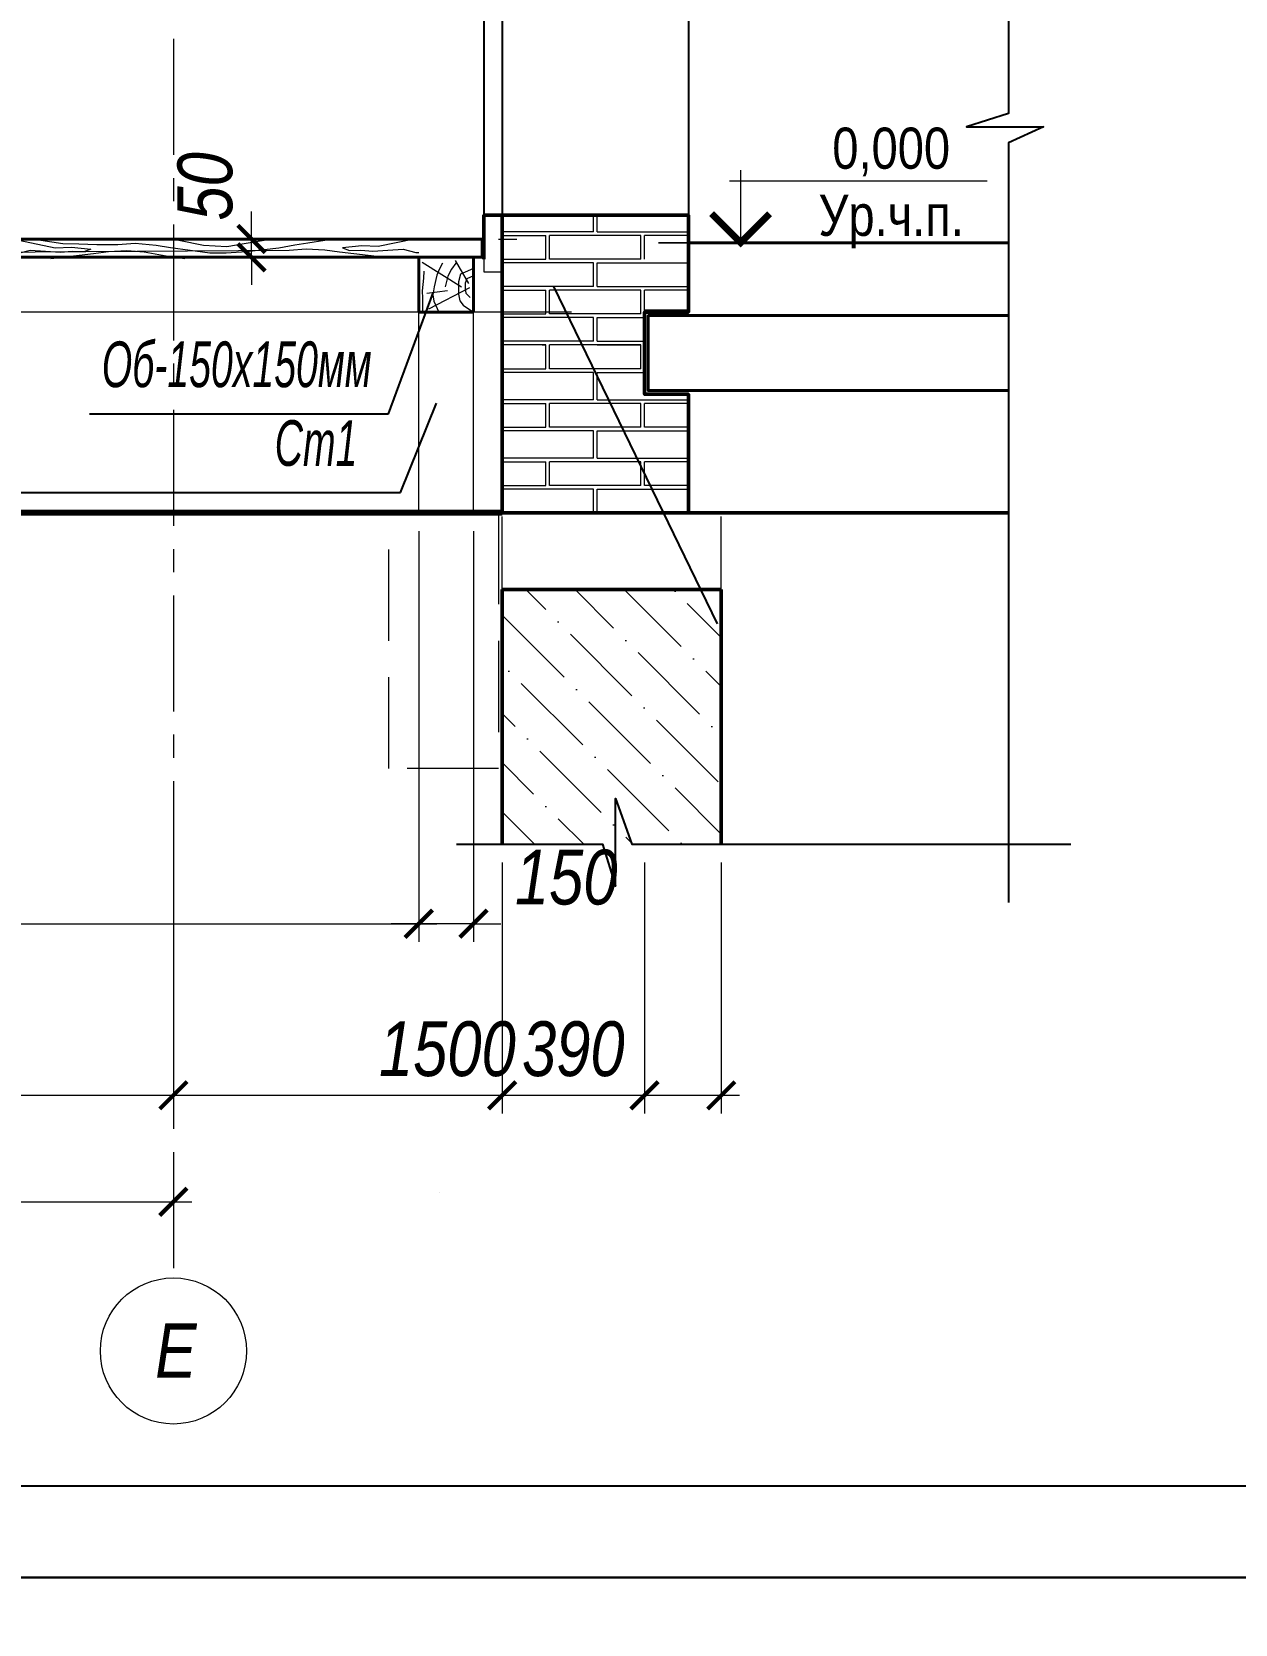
# Model space of a CAD drawing. Header units: millimetres. Extents: x 1582001 to 3303937, y 226471 to 491235.
# Drawn here: x 1594583 to 1601173, y 320700 to 329420 of the extents above; entities that cross this region are included whole.
import ezdxf
from ezdxf.enums import TextEntityAlignment as Align

# ---------------------------------------------------------------- set-up
doc = ezdxf.new("R2010")
doc.units = ezdxf.units.MM
for name, pattern in [('CENTER', [50.8, 31.75, -6.35, 6.35, -6.35]), ('CONTI', [0]), ('GOST2.303 4', [7, 5, -2, 0])]:
    doc.linetypes.add(name, pattern=pattern)
doc.layers.get('Defpoints').update_dxf_attribs({"color": 255, "lineweight": 30})
for name, color, linetype, lineweight in [('A-Wall-G', 22, 'Continuous', 50), ('Интерьер - Лестница_Ном_пера__1', 7, 'Continuous', 13), ('Конструктивный - Несущий_Ном_пера__1', 7, 'Continuous', 13), ('Оси', 251, 'CENTER', 9), ('Отметки', 123, 'Continuous', 18), ('Размер', 84, 'Continuous', 20), ('Размеры', 7, 'Continuous', 18), ('Стены несущие', 7, 'Continuous', 40), ('Утеплитель', 145, 'Continuous', 9), ('Штриховка', 252, 'Continuous', 15), ('Штриховки', 251, 'Continuous', 20)]:
    doc.layers.add(name, color=color, linetype=linetype, lineweight=lineweight)
doc.layers.add('Rasmer', color=135, linetype='Continuous')
doc.layers.add('Формуляр', color=138, linetype='Continuous')
doc.styles.add('-АР-', font='ARIALN.TTF', dxfattribs={"width": 0.98, "height": 300})
doc.styles.add('GOST 2.304', font='ARIALNI.TTF', dxfattribs={"width": 0.98, "height": 300})
doc.styles.add('STYLE1', font='ARIALNI.TTF', dxfattribs={"height": 300})
doc.styles.add('стиль1', font='ARIALNI.TTF', dxfattribs={"width": 0.98, "height": 300})
doc.dimstyles.new('50', dxfattribs={"dimtxt": 270, "dimasz": 150, "dimexe": 100, "dimexo": 100, "dimgap": 100, "dimtad": 1, "dimdec": 0, "dimlfac": 0.5, "dimzin": 0, "dimdsep": 46, "dimtxsty": 'стиль1', "dimblk": 'ARCHTICK', "dimcen": 0, "dimdle": 100, "dimclrd": 256, "dimclre": 256, "dimclrt": 256, "dimadec": 0, "dimazin": 0, "dimtfac": 1, "dimtdec": 0, "dimtix": 1, "dimtmove": 1, "dimatfit": 0, "dimldrblk": 'DOTSMALL', "dimfxl": 0, "dimtolj": 1, "dimtzin": 0, "dimlwd": -1, "dimlwe": -1, "dimarcsym": 0})

# ---------------------------------------------------------------- blocks, each defined once
blk = doc.blocks.new('_ArchTick')
at = {"color": 0, "linetype": 'ByBlock', "const_width": 0.15}
blk.add_lwpolyline([(-0.5, -0.5), (0.5, 0.5)], dxfattribs=at)
blk = doc.blocks.new('*D1030')
at = {"layer": 'Defpoints', "color": 0, "lineweight": -3, "ltscale": 100, "transparency": 16777216}
for p in [(1824016.4, 242660.9), (1825280.1, 242660.9), (1825280.1, 242560.9)]:
    blk.add_point(p, dxfattribs=at)
at = {"layer": 'Размер', "ltscale": 100, "transparency": 16777216}
for p, q in [((1824016.4, 242660.9), (1824016.4, 242810.9)), ((1825180.1, 242660.9), (1823916.4, 242660.9)), ((1824016.4, 242560.9), (1824016.4, 242660.9)), ((1825180.1, 242560.9), (1823916.4, 242560.9)), ((1824016.4, 242560.9), (1824016.4, 242410.9))]:
    blk.add_line(p, q, dxfattribs=at)
at = {"layer": 'Размер', "ltscale": 100, "transparency": 16777216, "xscale": 150, "yscale": 150, "zscale": 150}
for p, rotation in [((1824016.4, 242660.9), 270), ((1824016.4, 242560.9), 90)]:
    blk.add_blockref('_ArchTick', p, dxfattribs=dict(at, rotation=rotation))
at = {"layer": 'Размер', "ltscale": 100, "transparency": 16777216, "insert": (1823763.3, 242949.2), "char_height": 300, "attachment_point": 5, "rotation": 90, "style": 'стиль1'}
blk.add_mtext('\\A1;50', dxfattribs=at)
blk = doc.blocks.new('_DotSmall')
at = {"color": 0, "linetype": 'ByBlock', "const_width": 0.5}
blk.add_lwpolyline([(-0.0625, 0, 1), (0.0625, 0, 1)], format="xyb", close=True, dxfattribs=at)
blk = doc.blocks.new('*D1031')
at = {"layer": 'Defpoints', "color": 0, "lineweight": -3, "ltscale": 100, "transparency": 16777216}
for p in [(1824932.1, 241160.9), (1825232.1, 241160.9), (1824932.1, 238911.5)]:
    blk.add_point(p, dxfattribs=at)
at = {"layer": 'Размер', "ltscale": 100, "transparency": 16777216}
for p, q in [((1824932.1, 241060.9), (1824932.1, 238811.5)), ((1825232.1, 241060.9), (1825232.1, 238811.5)), ((1824932.1, 238911.5), (1824782.1, 238911.5)), ((1825232.1, 238911.5), (1824932.1, 238911.5)), ((1825232.1, 238911.5), (1825382.1, 238911.5))]:
    blk.add_line(p, q, dxfattribs=at)
at = {"layer": 'Размер', "ltscale": 100, "transparency": 16777216, "xscale": 150, "yscale": 150, "zscale": 150}
blk.add_blockref('_ArchTick', (1824932.1, 238911.5), dxfattribs=at)
at = {"layer": 'Размер', "ltscale": 100, "transparency": 16777216, "xscale": 150, "yscale": 150, "zscale": 150, "rotation": 180}
blk.add_blockref('_ArchTick', (1825232.1, 238911.5), dxfattribs=at)
at = {"layer": 'Размер', "ltscale": 100, "transparency": 16777216, "insert": (1825739.8, 239164.7), "char_height": 300, "attachment_point": 5, "style": 'стиль1'}
blk.add_mtext('\\A1;150', dxfattribs=at)
blk = doc.blocks.new('OTMETKA')
at = {"color": 0, "linetype": 'Continuous', "lineweight": -2}
for p, q in [((6, 5.3), (6, 0)), ((24, 4.5), (5.2, 4.5)), ((9, 0), (0, 0)), ((0, 0), (6, 0))]:
    blk.add_line(p, q, dxfattribs=at)
at = {"color": 0, "linetype": 'Continuous', "lineweight": -2, "const_width": 0.5}
blk.add_lwpolyline([(3.88, 2.12), (6, 0), (8.12, 2.12)], dxfattribs=at)
at = {"color": 0, "linetype": 'Continuous', "lineweight": -2, "style": '-АР-', "flags": 8}
blk.add_attdef('OTMETKA', text='', height=3, dxfattribs=at).set_placement((17, 4.5), align=Align.BOTTOM_CENTER)
blk.add_attdef('FLOOR', text='', height=3, dxfattribs=at).set_placement((17, 3.5), align=Align.TOP_CENTER)
blk = doc.blocks.new('*D1023')
at = {"layer": 'Defpoints', "color": 0, "lineweight": -3, "ltscale": 100, "transparency": 16777216}
for p in [(1819602.8, 239936.2), (1824932.1, 239936.2), (1824932.1, 238911.5)]:
    blk.add_point(p, dxfattribs=at)
at = {"layer": 'Размер', "ltscale": 100, "transparency": 16777216}
for p, q in [((1819602.8, 239836.2), (1819602.8, 238811.5)), ((1824932.1, 239836.2), (1824932.1, 238811.5)), ((1819502.8, 238911.5), (1825032.1, 238911.5))]:
    blk.add_line(p, q, dxfattribs=at)
at = {"layer": 'Размер', "ltscale": 100, "transparency": 16777216, "xscale": 150, "yscale": 150, "zscale": 150, "rotation": 180}
blk.add_blockref('_ArchTick', (1819602.8, 238911.5), dxfattribs=at)
at = {"layer": 'Размер', "ltscale": 100, "transparency": 16777216, "xscale": 150, "yscale": 150, "zscale": 150}
blk.add_blockref('_ArchTick', (1824932.1, 238911.5), dxfattribs=at)
at = {"layer": 'Размер', "ltscale": 100, "transparency": 16777216, "insert": (1822267.4, 239164.7), "char_height": 300, "attachment_point": 5, "style": 'стиль1'}
blk.add_mtext('\\A1;2665', dxfattribs=at)
blk = doc.blocks.new('*D1038')
at = {"layer": 'Defpoints', "color": 0, "lineweight": -3, "ltscale": 100, "transparency": 16777216}
for p in [(1823588.8, 239346.7), (1826588.8, 239346.7), (1823588.8, 237971.7)]:
    blk.add_point(p, dxfattribs=at)
at = {"layer": 'Размер', "ltscale": 100, "transparency": 16777216}
for p, q in [((1823588.8, 239246.7), (1823588.8, 237871.7)), ((1826588.8, 239246.7), (1826588.8, 237871.7)), ((1826688.8, 237971.7), (1823488.8, 237971.7))]:
    blk.add_line(p, q, dxfattribs=at)
at = {"layer": 'Размер', "ltscale": 100, "transparency": 16777216, "xscale": 150, "yscale": 150, "zscale": 150, "rotation": 180}
blk.add_blockref('_ArchTick', (1823588.8, 237971.7), dxfattribs=at)
at = {"layer": 'Размер', "ltscale": 100, "transparency": 16777216, "xscale": 150, "yscale": 150, "zscale": 150}
blk.add_blockref('_ArchTick', (1826588.8, 237971.7), dxfattribs=at)
at = {"layer": 'Размер', "ltscale": 100, "transparency": 16777216, "insert": (1825088.8, 238224.9), "char_height": 300, "attachment_point": 5, "style": 'стиль1'}
blk.add_mtext('\\A1;1500', dxfattribs=at)
blk = doc.blocks.new('*D1039')
at = {"layer": 'Defpoints', "color": 0, "lineweight": -3, "ltscale": 100, "transparency": 16777216}
for p in [(1825388.8, 239346.7), (1826168.8, 239346.7), (1825388.8, 237971.7)]:
    blk.add_point(p, dxfattribs=at)
at = {"layer": 'Размер', "ltscale": 100, "transparency": 16777216}
for p, q in [((1825388.8, 239246.7), (1825388.8, 237871.7)), ((1826168.8, 239246.7), (1826168.8, 237871.7)), ((1826268.8, 237971.7), (1825288.8, 237971.7))]:
    blk.add_line(p, q, dxfattribs=at)
at = {"layer": 'Размер', "ltscale": 100, "transparency": 16777216, "xscale": 150, "yscale": 150, "zscale": 150, "rotation": 180}
blk.add_blockref('_ArchTick', (1825388.8, 237971.7), dxfattribs=at)
at = {"layer": 'Размер', "ltscale": 100, "transparency": 16777216, "xscale": 150, "yscale": 150, "zscale": 150}
blk.add_blockref('_ArchTick', (1826168.8, 237971.7), dxfattribs=at)
at = {"layer": 'Размер', "ltscale": 100, "transparency": 16777216, "insert": (1825778.8, 238224.9), "char_height": 300, "attachment_point": 5, "style": 'стиль1'}
blk.add_mtext('\\A1;390', dxfattribs=at)
blk = doc.blocks.new('*D1024')
at = {"layer": 'Defpoints', "color": 0, "lineweight": -3, "ltscale": 100, "transparency": 16777216}
for p in [(1817588.8, 238098.2), (1817588.8, 237971.7), (1825388.8, 237971.7)]:
    blk.add_point(p, dxfattribs=at)
at = {"layer": 'Размер', "ltscale": 100, "transparency": 16777216}
for p, q in [((1825488.8, 237971.7), (1817488.8, 237971.7)), ((1817588.8, 237998.2), (1817588.8, 237871.7))]:
    blk.add_line(p, q, dxfattribs=at)
at = {"layer": 'Размер', "ltscale": 100, "transparency": 16777216, "xscale": 150, "yscale": 150, "zscale": 150, "rotation": 180}
blk.add_blockref('_ArchTick', (1817588.8, 237971.7), dxfattribs=at)
at = {"layer": 'Размер', "ltscale": 100, "transparency": 16777216, "xscale": 150, "yscale": 150, "zscale": 150}
blk.add_blockref('_ArchTick', (1825388.8, 237971.7), dxfattribs=at)
at = {"layer": 'Размер', "ltscale": 100, "transparency": 16777216, "insert": (1821488.8, 238224.9), "char_height": 300, "attachment_point": 5, "style": 'стиль1'}
blk.add_mtext('\\A1;3900', dxfattribs=at)
blk = doc.blocks.new('*D1025')
at = {"layer": 'Defpoints', "color": 0, "lineweight": -3, "ltscale": 100, "transparency": 16777216}
for p in [(1817588.8, 237971.7), (1823588.8, 237388.7), (1823588.8, 237388.7)]:
    blk.add_point(p, dxfattribs=at)
at = {"layer": 'Размер', "ltscale": 100, "transparency": 16777216}
for p, q in [((1817588.8, 237871.7), (1817588.8, 237288.7)), ((1817488.8, 237388.7), (1823688.8, 237388.7))]:
    blk.add_line(p, q, dxfattribs=at)
at = {"layer": 'Размер', "ltscale": 100, "transparency": 16777216, "xscale": 150, "yscale": 150, "zscale": 150, "rotation": 180}
blk.add_blockref('_ArchTick', (1817588.8, 237388.7), dxfattribs=at)
at = {"layer": 'Размер', "ltscale": 100, "transparency": 16777216, "xscale": 150, "yscale": 150, "zscale": 150}
blk.add_blockref('_ArchTick', (1823588.8, 237388.7), dxfattribs=at)
at = {"layer": 'Размер', "ltscale": 100, "transparency": 16777216, "insert": (1820588.8, 237641.9), "char_height": 300, "attachment_point": 5, "style": 'стиль1'}
blk.add_mtext('\\A1;3000', dxfattribs=at)
blk = doc.blocks.new('*D1026')
at = {"layer": 'Defpoints', "color": 0, "lineweight": -3, "ltscale": 100, "transparency": 16777216}
for p in [(1825288.8, 244872), (1825288.8, 242675.9), (1819208.8, 242660.9)]:
    blk.add_point(p, dxfattribs=at)
at = {"layer": 'Размер', "ltscale": 100, "transparency": 16777216}
for p, q in [((1819208.8, 242760.9), (1819208.8, 244972)), ((1825288.8, 242775.9), (1825288.8, 244972)), ((1819108.8, 244872), (1825388.8, 244872))]:
    blk.add_line(p, q, dxfattribs=at)
at = {"layer": 'Размер', "ltscale": 100, "transparency": 16777216, "xscale": 150, "yscale": 150, "zscale": 150, "rotation": 180}
blk.add_blockref('_ArchTick', (1819208.8, 244872), dxfattribs=at)
at = {"layer": 'Размер', "ltscale": 100, "transparency": 16777216, "xscale": 150, "yscale": 150, "zscale": 150}
blk.add_blockref('_ArchTick', (1825288.8, 244872), dxfattribs=at)
at = {"layer": 'Размер', "ltscale": 100, "transparency": 16777216, "insert": (1822248.8, 245125.2), "char_height": 300, "attachment_point": 5, "style": 'стиль1'}
blk.add_mtext('\\A1;3040', dxfattribs=at)
blk = doc.blocks.new('2-2')
at = {"layer": 'Штриховки', "ltscale": 100}
h = blk.add_hatch(dxfattribs=at)
h.set_pattern_fill('ANSI36', color=256, scale=60, style=0)
h.set_pattern_definition([(135, (5182944.72, -308738.45), (-101.027881, 370.435565), [476.25, -95.25, 0, -95.25])])
h.paths.add_polyline_path([(1825908.8, 239346.7), (1826588.8, 239346.7), (1826588.8, 240741), (1825908.8, 240741)])
h.paths.add_polyline_path([(1825388.8, 239346.7), (1825908.8, 239346.7), (1825908.8, 240741), (1825388.8, 240741)])
h.paths.add_polyline_path([(1825368.1, 237441), (1825368.1, 237440.9), (1825388.8, 237440.9), (1825388.8, 237441)])
edge = h.paths.add_edge_path()
edge.add_arc((1824772.5, 237423.1), 400, 2.55156, 2.56208)
edge.add_line((1825172.1, 237441), (1824788.8, 237441))
edge.add_line((1824788.8, 237441), (1824788.8, 237440.9))
edge.add_line((1824788.8, 237440.9), (1825172.2, 237440.9))
blk.add_line((1826408.8, 246930.9), (1826408.8, 242790.9))
at = {"lineweight": 40, "ltscale": 100}
blk.add_line((1828161.6, 242640.9), (1826408.8, 242640.9), dxfattribs=at)
at = {"color": 0, "lineweight": -3, "ltscale": 100}
for points in [[(1828161.6, 247719), (1828161.6, 243348), (1827931.7, 243275.8), (1828353.9, 243275.8), (1828161.6, 243186.8), (1828161.6, 239027.9)], [(1825139.8, 239346.7), (1825937.8, 239346.7), (1826009.9, 239116.8), (1826009.9, 239597.3), (1826099, 239346.7), (1828503.8, 239346.7)]]:
    blk.add_lwpolyline(points, dxfattribs=at)
for points in [[(1825288.8, 246930.9), (1825288.8, 242790.9)], [(1825388.8, 246920.9), (1825388.8, 242780.9)]]:
    blk.add_lwpolyline(points)
at = {"lineweight": 40, "ltscale": 100}
blk.add_lwpolyline([(1828161.6, 242241.7), (1828161.6, 242241.7), (1826188.8, 242241.7), (1826188.8, 242241.7), (1826188.8, 241830.9), (1826188.8, 241830.9), (1828161.6, 241830.9)], dxfattribs=at)
at = {"layer": 'A-Wall-G', "lineweight": 20}
for p, q in [((1825888.8, 242700.9), (1825888.8, 242790.9)), ((1825888.8, 242700.9), (1825888.8, 242790.9)), ((1825908.8, 242700.9), (1825908.8, 242790.9)), ((1825908.8, 242700.9), (1825908.8, 242790.9)), ((1825888.8, 242700.9), (1825388.8, 242700.9)), ((1825388.8, 242680.9), (1825628.8, 242680.9)), ((1825388.8, 242680.9), (1825628.8, 242680.9)), ((1825628.8, 242550.9), (1825628.8, 242680.9)), ((1826148.8, 242680.9), (1825648.8, 242680.9)), ((1826148.8, 242680.9), (1825648.8, 242680.9)), ((1825648.8, 242550.9), (1825648.8, 242680.9)), ((1825908.8, 242700.9), (1826408.8, 242700.9)), ((1826148.8, 242550.9), (1826148.8, 242680.9)), ((1826168.8, 242550.9), (1826168.8, 242680.9)), ((1826408.8, 242680.9), (1826168.8, 242680.9)), ((1825388.8, 242550.9), (1825628.8, 242550.9)), ((1825388.8, 242550.9), (1825628.8, 242550.9)), ((1825888.8, 242530.9), (1825388.8, 242530.9)), ((1825888.8, 242530.9), (1825388.8, 242530.9)), ((1826148.8, 242550.9), (1825648.8, 242550.9)), ((1826148.8, 242550.9), (1825648.8, 242550.9)), ((1825888.8, 242400.9), (1825888.8, 242530.9)), ((1825888.8, 242400.9), (1825888.8, 242530.9)), ((1825908.8, 242400.9), (1825908.8, 242530.9)), ((1825908.8, 242530.9), (1826408.8, 242530.9)), ((1825908.8, 242400.9), (1825908.8, 242530.9)), ((1825908.8, 242530.9), (1826408.8, 242530.9)), ((1825888.8, 242400.9), (1825388.8, 242400.9)), ((1825388.8, 242380.9), (1825628.8, 242380.9)), ((1825388.8, 242380.9), (1825628.8, 242380.9)), ((1825628.8, 242270.9), (1825628.8, 242380.9)), ((1825628.8, 242250.9), (1825628.8, 242380.9)), ((1826148.8, 242380.9), (1825648.8, 242380.9)), ((1826148.8, 242380.9), (1825648.8, 242380.9)), ((1825648.8, 242250.9), (1825648.8, 242380.9)), ((1825908.8, 242400.9), (1826408.8, 242400.9)), ((1826148.8, 242250.9), (1826148.8, 242380.9)), ((1826148.8, 242250.9), (1826148.8, 242380.9)), ((1826168.8, 242250.9), (1826168.8, 242380.9)), ((1826408.8, 242380.9), (1826168.8, 242380.9)), ((1825388.8, 242250.9), (1825628.8, 242250.9)), ((1825888.8, 242230.9), (1825388.8, 242230.9)), ((1825888.8, 242230.9), (1825388.8, 242230.9)), ((1825608.8, 242250.9), (1825628.8, 242250.9)), ((1826148.8, 242250.9), (1825648.8, 242250.9)), ((1826148.8, 242250.9), (1825648.8, 242250.9)), ((1825888.8, 242100.9), (1825888.8, 242230.9)), ((1825888.8, 242100.9), (1825888.8, 242230.9)), ((1825908.8, 242100.9), (1825908.8, 242230.9)), ((1825908.8, 242230.9), (1826168.8, 242230.9)), ((1825908.8, 242100.9), (1825908.8, 242230.9)), ((1825908.8, 242230.9), (1826168.8, 242230.9)), ((1826408.8, 242270.9), (1826168.8, 242270.9)), ((1826408.8, 242270.9), (1826168.8, 242270.9)), ((1825888.8, 242100.9), (1825388.8, 242100.9)), ((1825628.8, 242080.9), (1825388.8, 242080.9)), ((1825608.8, 242080.9), (1825628.8, 242080.9)), ((1825608.8, 242080.9), (1825628.8, 242080.9)), ((1825628.8, 241950.9), (1825628.8, 242080.9)), ((1825628.8, 241950.9), (1825628.8, 242080.9)), ((1826148.8, 242080.9), (1825648.8, 242080.9)), ((1825648.8, 241950.9), (1825648.8, 242080.9)), ((1826148.8, 242080.9), (1825648.8, 242080.9)), ((1825648.8, 241950.9), (1825648.8, 242080.9)), ((1825908.8, 242100.9), (1826168.8, 242100.9)), ((1825908.8, 242080.9), (1826148.8, 242080.9)), ((1825908.8, 242080.9), (1826148.8, 242080.9)), ((1826148.8, 241950.9), (1826148.8, 242080.9)), ((1826148.8, 241950.9), (1826148.8, 242080.9)), ((1826168.8, 241950.9), (1826168.8, 242080.9)), ((1825388.8, 241950.9), (1825628.8, 241950.9)), ((1825388.8, 241950.9), (1825628.8, 241950.9)), ((1825888.8, 241930.9), (1825388.8, 241930.9)), ((1825888.8, 241930.9), (1825388.8, 241930.9)), ((1826148.8, 241950.9), (1825648.8, 241950.9)), ((1826148.8, 241950.9), (1825648.8, 241950.9)), ((1825888.8, 241800.9), (1825888.8, 241930.9)), ((1825888.8, 241800.9), (1825888.8, 241930.9)), ((1825888.8, 241780.9), (1825888.8, 241910.9)), ((1825888.8, 241780.9), (1825888.8, 241910.9)), ((1825908.8, 241800.9), (1825908.8, 241930.9)), ((1825908.8, 241930.9), (1826168.8, 241930.9)), ((1825908.8, 241800.9), (1825908.8, 241930.9)), ((1825908.8, 241930.9), (1826168.8, 241930.9)), ((1825908.8, 241780.9), (1825908.8, 241910.9)), ((1825908.8, 241780.9), (1825908.8, 241910.9)), ((1825888.8, 241780.9), (1825388.8, 241780.9)), ((1825888.8, 241780.9), (1825388.8, 241780.9)), ((1825388.8, 241760.9), (1825628.8, 241760.9)), ((1825388.8, 241760.9), (1825628.8, 241760.9)), ((1825628.8, 241630.9), (1825628.8, 241760.9)), ((1825628.8, 241630.9), (1825628.8, 241760.9)), ((1826148.8, 241760.9), (1825648.8, 241760.9)), ((1825648.8, 241630.9), (1825648.8, 241760.9)), ((1826148.8, 241760.9), (1825648.8, 241760.9)), ((1825648.8, 241630.9), (1825648.8, 241760.9)), ((1825908.8, 241780.9), (1826408.8, 241780.9)), ((1825908.8, 241780.9), (1826408.8, 241780.9)), ((1826148.8, 241630.9), (1826148.8, 241760.9)), ((1826148.8, 241630.9), (1826148.8, 241760.9)), ((1826168.8, 241630.9), (1826168.8, 241760.9)), ((1826408.8, 241760.9), (1826168.8, 241760.9)), ((1825388.8, 241630.9), (1825628.8, 241630.9)), ((1825388.8, 241630.9), (1825628.8, 241630.9)), ((1826148.8, 241630.9), (1825648.8, 241630.9)), ((1826148.8, 241630.9), (1825648.8, 241630.9)), ((1826408.8, 241630.9), (1826168.8, 241630.9)), ((1826408.8, 241630.9), (1826168.8, 241630.9)), ((1825888.8, 241610.9), (1825388.8, 241610.9)), ((1825888.8, 241610.9), (1825388.8, 241610.9)), ((1825888.8, 241480.9), (1825888.8, 241610.9)), ((1825888.8, 241480.9), (1825888.8, 241610.9)), ((1825888.8, 241460.9), (1825888.8, 241590.9)), ((1825888.8, 241460.9), (1825888.8, 241590.9)), ((1825908.8, 241480.9), (1825908.8, 241610.9)), ((1825908.8, 241610.9), (1826408.8, 241610.9)), ((1825908.8, 241480.9), (1825908.8, 241610.9)), ((1825908.8, 241610.9), (1826408.8, 241610.9)), ((1825908.8, 241460.9), (1825908.8, 241590.9)), ((1825908.8, 241460.9), (1825908.8, 241590.9)), ((1825888.8, 241460.9), (1825388.8, 241460.9)), ((1825888.8, 241460.9), (1825388.8, 241460.9)), ((1825908.8, 241460.9), (1826408.8, 241460.9)), ((1825908.8, 241460.9), (1826408.8, 241460.9)), ((1825388.8, 241440.9), (1825628.8, 241440.9)), ((1825388.8, 241440.9), (1825628.8, 241440.9)), ((1825628.8, 241310.9), (1825628.8, 241440.9)), ((1825628.8, 241310.9), (1825628.8, 241440.9)), ((1826148.8, 241440.9), (1825648.8, 241440.9)), ((1825648.8, 241310.9), (1825648.8, 241440.9)), ((1826148.8, 241440.9), (1825648.8, 241440.9)), ((1825648.8, 241310.9), (1825648.8, 241440.9)), ((1826148.8, 241310.9), (1826148.8, 241440.9)), ((1826148.8, 241310.9), (1826148.8, 241440.9)), ((1826168.8, 241310.9), (1826168.8, 241440.9)), ((1826408.8, 241440.9), (1826168.8, 241440.9)), ((1825388.8, 241310.9), (1825628.8, 241310.9)), ((1825388.8, 241310.9), (1825628.8, 241310.9)), ((1825888.8, 241290.9), (1825388.8, 241290.9)), ((1825888.8, 241290.9), (1825388.8, 241290.9)), ((1826148.8, 241310.9), (1825648.8, 241310.9)), ((1826148.8, 241310.9), (1825648.8, 241310.9)), ((1825888.8, 241160.9), (1825888.8, 241290.9)), ((1825888.8, 241160.9), (1825888.8, 241290.9)), ((1825908.8, 241160.9), (1825908.8, 241290.9)), ((1825908.8, 241290.9), (1826408.8, 241290.9)), ((1825908.8, 241160.9), (1825908.8, 241290.9)), ((1825908.8, 241290.9), (1826408.8, 241290.9)), ((1826408.8, 241310.9), (1826168.8, 241310.9)), ((1826408.8, 241310.9), (1826168.8, 241310.9)), ((1825888.8, 241160.9), (1825388.8, 241160.9)), ((1825908.8, 241160.9), (1826408.8, 241160.9))]:
    blk.add_line(p, q, dxfattribs=at)
at = {"layer": 'A-Wall-G', "color": 0, "ltscale": 100}
for p, q in [((1828161.6, 241160.8), (1825388.8, 241160.9)), ((1825388.8, 240740.9), (1825388.8, 239346.7)), ((1825388.8, 240740.9), (1826588.8, 240740.9))]:
    blk.add_line(p, q, dxfattribs=at)
at = {"layer": 'A-Wall-G', "ltscale": 100}
for points in [[(1825288.8, 242550.9), (1825288.8, 242790.9), (1825388.8, 242790.9)], [(1826408.8, 241160.9), (1826408.8, 241810.9), (1826168.8, 241810.9), (1826168.8, 242260.9), (1826408.8, 242260.9), (1826408.8, 242790.9), (1825388.8, 242790.9), (1825388.8, 242490.9), (1825388.8, 242490.9), (1825388.8, 242040.9), (1825388.8, 242040.9), (1825388.8, 241160.9)]]:
    blk.add_lwpolyline(points, dxfattribs=at)
at = {"layer": 'A-Wall-G', "color": 0, "ltscale": 100}
blk.add_lwpolyline([(1826588.8, 239346.7), (1826588.8, 240740.9)], dxfattribs=at)
at = {"layer": 'Rasmer', "ltscale": 2}
for p, q in [((1825669.5, 242401.7), (1826566.9, 240553)), ((1824832.7, 241272.6), (1825029.9, 241762.9)), ((1823130.2, 241703.6), (1824766.9, 241703.6)), ((1820883.3, 241272.6), (1824832.7, 241272.6))]:
    blk.add_line(p, q, dxfattribs=at)
blk.add_lwpolyline([(1824766.9, 241703.6), (1825011.6, 242367.1)], dxfattribs=at)
at = {"layer": 'Интерьер - Лестница_Ном_пера__1', "linetype": 'Continuous', "lineweight": 40}
for p, q in [((1825280.1, 242660.9), (1819208.8, 242660.9)), ((1825280.1, 242560.9), (1825280.1, 242660.9)), ((1819608.8, 242560.9), (1825280.1, 242560.9)), ((1824932.1, 242560.9), (1824932.1, 242259.7)), ((1825232.1, 242259.7), (1825232.1, 242560.9)), ((1824932.1, 242259.7), (1825232.1, 242259.7))]:
    blk.add_line(p, q, dxfattribs=at)
at = {"layer": 'Интерьер - Лестница_Ном_пера__1', "linetype": 'Continuous', "lineweight": 80}
blk.add_line((1825388.8, 241160.9), (1817475.5, 241160.9), dxfattribs=at)
at = {"layer": 'Конструктивный - Несущий_Ном_пера__1', "color": 24, "linetype": 'Continuous'}
for p, q in [((1819608.8, 242660.9), (1825288.8, 242660.9)), ((1825368.1, 242660.9), (1825468.5, 242660.9)), ((1825232.1, 242259.7), (1825232.1, 242560.9)), ((1825768.5, 242259.7), (1819608.8, 242259.7)), ((1824932.1, 241160.9), (1824932.1, 242259.7)), ((1825232.1, 241160.9), (1825232.1, 242259.7))]:
    blk.add_line(p, q, dxfattribs=at)
at = {"layer": 'Оси', "ltscale": 20}
blk.add_line((1823588.8, 247820.9), (1823588.8, 236971.8), dxfattribs=at)
at = {"layer": 'Оси', "linetype": 'Continuous', "ltscale": 100}
blk.add_circle((1823588.8, 236571.8), 400, dxfattribs=at)
blk.add_circle((1823588.8, 236571.8), 400, dxfattribs=at)
at = {"layer": 'Размеры', "ltscale": 100}
for points in [[(1825388.8, 240740.9), (1825388.8, 241141)], [(1826588.8, 240740.9), (1826588.8, 241141)]]:
    blk.add_lwpolyline(points, dxfattribs=at)
at = {"layer": 'Стены несущие'}
blk.add_lwpolyline([(1819629.6, 242560.9), (1825288.8, 242560.9), (1825288.8, 242790.9), (1825388.8, 242790.9)], dxfattribs=at)
at = {"layer": 'Утеплитель'}
blk.add_lwpolyline([(1825388.8, 242790.9), (1825288.8, 242790.9), (1825288.8, 242480.9), (1825388.8, 242480.9)], close=True, dxfattribs=at)
at = {"layer": 'Штриховка', "linetype": 'CONTI', "ltscale": 20}
for p, q in [((1825165.5, 242398.2), (1824951, 242532.8)), ((1825045.1, 242497.7), (1825032.1, 242463.4)), ((1825062.8, 242528.9), (1825045.1, 242497.7)), ((1825111.7, 242495.6), (1825092, 242457.1)), ((1825135.7, 242528.9), (1825111.7, 242495.6)), ((1825205.8, 242416.5), (1825133.2, 242544.1)), ((1825232.1, 242498.8), (1825186.7, 242480)), ((1824958.4, 242446.6), (1824951.8, 242376.8)), ((1824960.1, 242484.4), (1824958.4, 242446.6)), ((1825032.1, 242463.4), (1825017.6, 242399)), ((1825092, 242457.1), (1825076.3, 242398.9)), ((1825160.2, 242469.1), (1825149.2, 242427)), ((1825149.2, 242427), (1825150.3, 242390.6)), ((1825186.7, 242480), (1825160.2, 242469.1)), ((1825195, 242443.6), (1825185.7, 242418.7)), ((1825185.7, 242418.7), (1825185.7, 242388.5)), ((1825232.1, 242459), (1825195, 242443.6)), ((1824951.8, 242376.8), (1824952.7, 242336.6)), ((1824952.7, 242336.6), (1824952.7, 242260.9)), ((1825089, 242376.8), (1824977.3, 242362.9)), ((1825209.6, 242393.7), (1824986.4, 242276.7)), ((1825017.6, 242399), (1825009.4, 242355.5)), ((1825009.4, 242355.5), (1825014.3, 242320.2)), ((1825014.3, 242320.2), (1825042.2, 242260.9)), ((1825150.3, 242390.6), (1825150.3, 242358.3)), ((1825150.3, 242358.3), (1825157.6, 242321.9)), ((1825157.6, 242321.9), (1825175.3, 242298)), ((1825185.7, 242388.5), (1825190.9, 242364.5)), ((1825190.9, 242364.5), (1825213.8, 242340.9)), ((1825175.3, 242298), (1825232.1, 242260.9))]:
    blk.add_line(p, q, dxfattribs=at)
at = {"layer": 'Штриховки', "ltscale": 100}
for points in [[(1824733.2, 242560.9), (1824499.2, 242588.5), (1824417.9, 242599.9), (1824316.4, 242605), (1824222.5, 242598.6), (1820882.7, 242575.8), (1820779.8, 242560.9)], [(1822742.9, 242654), (1822940.9, 242613.3), (1823031, 242617.1), (1823136.4, 242605.7), (1823098.3, 242590.5), (1823034.8, 242593), (1822970.1, 242587.9), (1822887.6, 242593), (1822803.8, 242598.1), (1822734, 242580.3), (1822717.6, 242580.3)], [(1822862.4, 242654), (1822982.9, 242635.8), (1823071.1, 242634.9), (1823169.1, 242631.3), (1823284.3, 242631.3), (1823378.7, 242638.5), (1823494.8, 242627.7), (1823572.2, 242615.1), (1823787.6, 242585.4), (1823878.5, 242585.4), (1823989.1, 242592.6), (1824166.7, 242613.3), (1824254, 242628.5), (1824324.2, 242640.2), (1824418.8, 242654)], [(1822917.6, 242554), (1823151.6, 242581.6), (1823232.8, 242593), (1823334.4, 242598.1), (1823428.3, 242591.7), (1823548.9, 242568.9), (1823651.8, 242554)], [(1823618.1, 242654), (1823753.9, 242627), (1823880.6, 242619.8), (1823976.9, 242635.9), (1824085.2, 242654)], [(1824907.9, 242660.9), (1824709.9, 242620.2), (1824619.8, 242624), (1824514.4, 242612.6), (1824552.5, 242597.3), (1824616, 242599.9), (1824680.7, 242594.8), (1824763.2, 242599.9), (1824847, 242605), (1824916.8, 242587.2), (1824933.2, 242587.2)]]:
    blk.add_lwpolyline(points, dxfattribs=at)
at = {"layer": 'Штриховки', "linetype": 'GOST2.303 4', "ltscale": 100}
blk.add_lwpolyline([(1825368.1, 241160.9), (1825368.1, 239760.9), (1824768.1, 239760.9), (1824768.1, 241160.9), (1825368.1, 241160.9)], dxfattribs=at)
at = {"layer": 'Отметки', "color": 0, "ltscale": 100, "xscale": 75, "yscale": 75, "zscale": 75}
blk.add_blockref('OTMETKA', (1826244.4, 242640.9), dxfattribs=at).add_auto_attribs({'OTMETKA': '0,000', 'FLOOR': 'Ур.ч.п.'})
at = {"layer": 'Rasmer', "ltscale": 2, "style": 'STYLE1', "width": 0.75}
for s, p in [('Об-150х150мм', (1823196.4, 241849.9)), ('Ст1', (1824143.2, 241418.9))]:
    blk.add_text(s, height=250, dxfattribs=at).set_placement(p)
at = {"layer": 'Оси', "linetype": 'Continuous', "ltscale": 100, "style": 'GOST 2.304'}
blk.add_text('Е', height=297.2, dxfattribs=at).set_placement((1823602.1, 236573.7), align=Align.MIDDLE_CENTER)
at = {"layer": 'Размер', "ltscale": 100}
for base, p1, p2, picture, middle in [((1825288.8, 244872), (1819208.8, 242660.9), (1825288.8, 242675.9), '*D1026', (1822248.8, 245125.2)), ((1824932.1, 238911.5), (1819602.8, 239936.2), (1824932.1, 239936.2), '*D1023', (1822267.4, 239164.7)), ((1823588.8, 237971.7), (1826588.8, 239346.7), (1823588.8, 239346.7), '*D1038', (1825088.8, 238224.9)), ((1825388.8, 237971.7), (1826168.8, 239346.7), (1825388.8, 239346.7), '*D1039', (1825778.8, 238224.9)), ((1817588.8, 237971.7), (1825388.8, 237971.7), (1817588.8, 238098.2), '*D1024', (1821488.8, 238224.9)), ((1823588.8, 237388.7), (1817588.8, 237971.7), (1823588.8, 237388.7), '*D1025', (1820588.8, 237641.9))]:
    dim = blk.add_linear_dim(base=base, p1=p1, p2=p2, dimstyle='50', dxfattribs=at)
    dim.commit()
    dim.dimension.update_dxf_attribs({"geometry": picture, "text_midpoint": middle})
dim = blk.add_linear_dim(base=(1824016.4, 242660.9), p1=(1825280.1, 242560.9), p2=(1825280.1, 242660.9), angle=90, dimstyle='50', dxfattribs=at)
dim.commit()
dim.dimension.update_dxf_attribs({"geometry": '*D1030', "text_midpoint": (1824016.4, 242949.2), "dimtype": 128})
dim = blk.add_linear_dim(base=(1824932.1, 238911.5), p1=(1825232.1, 241160.9), p2=(1824932.1, 241160.9), dimstyle='50', dxfattribs=at)
dim.commit()
dim.dimension.update_dxf_attribs({"geometry": '*D1031', "text_midpoint": (1825739.8, 238911.5), "dimtype": 128})

msp = doc.modelspace()

# ---------------------------------------------------------------- linework, layer by layer
at = {"layer": 'Формуляр', "color": 0}
for points in [[(1582000.9, 350654.9), (1624000.8, 350654.9), (1624000.8, 320955), (1582000.9, 320955)], [(1584000.9, 321455), (1584000.9, 350144.9), (1623500.8, 350144.9), (1623500.8, 321455)], [(1582000.9, 320955), (1624000.8, 320955), (1624000.8, 291255.1), (1582000.9, 291255.1)]]:
    msp.add_lwpolyline(points, close=True, dxfattribs=at)

# ---------------------------------------------------------------- block references
at = {"lineweight": -3}
msp.add_blockref('2-2', (-228230.3, 85624.1), dxfattribs=at)

doc.saveas('drawing.dxf')
